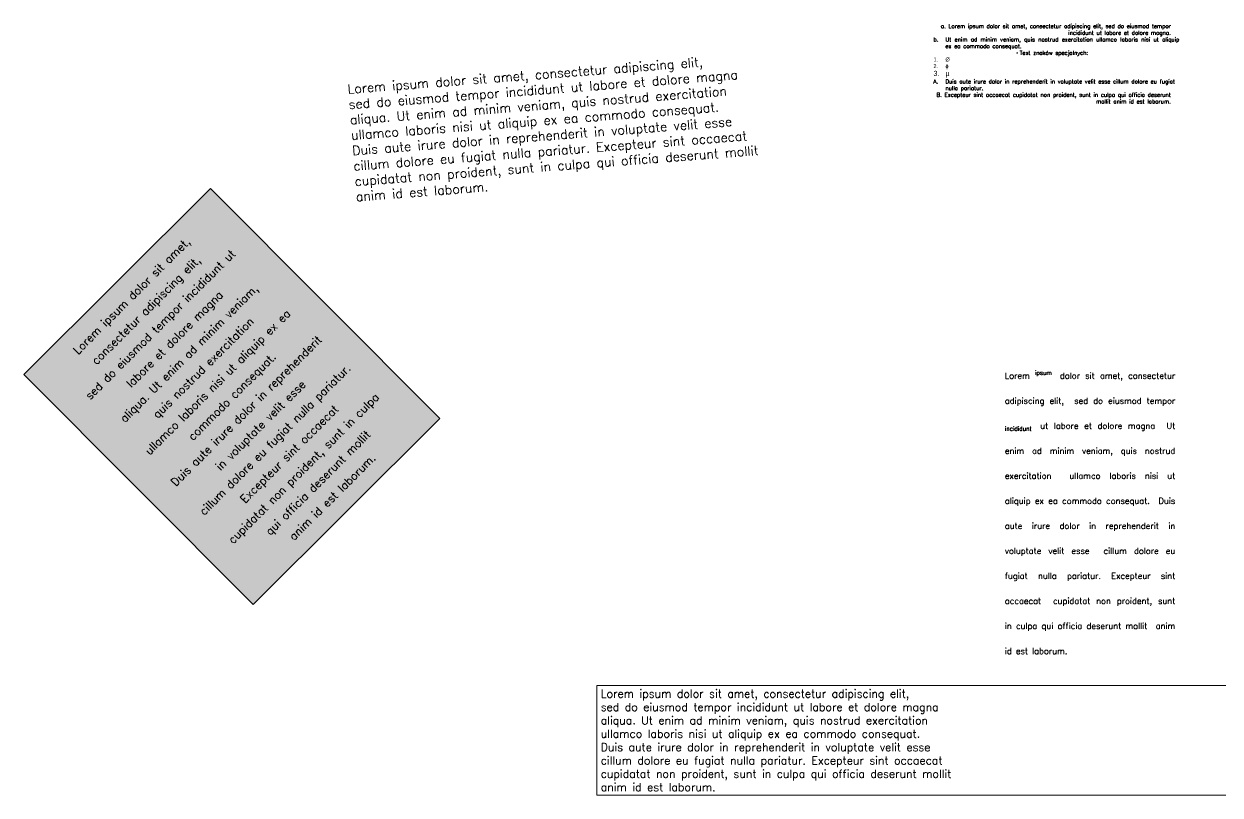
# Model space of a CAD drawing. Header units: metres. Extents: x 7423719 to 7424068, y 5547758 to 5547951.
# Drawn here: x 7423719 to 7423868.4, y 5547795.1 to 5547891.5 of the extents above; entities that cross this region are included whole.
import ezdxf

# ---------------------------------------------------------------- set-up
doc = ezdxf.new("R2010")
doc.units = ezdxf.units.M
doc.layers.add('block1', color=7, linetype='Continuous')
doc.styles.add('SHR', font='SIMPLEX', dxfattribs={"height": 0.75})
doc.styles.get("Standard").update_dxf_attribs({"font": 'simplex.shx'})

# ---------------------------------------------------------------- blocks, each defined once
blk = doc.blocks.new('block1')
at = {"transparency": 33554687, "insert": (-2.338, 4.809), "char_height": 0.2, "attachment_point": 1}
blk.add_mtext_dynamic_manual_height_columns('Lorem ipsum dolor sit amet, consectetur adipiscing elit, \\Psed do eiusmod tempor incididunt ut labore et dolore magna \\Paliqua. Ut enim ad minim veniam, quis nostrud exercitation \\Pullamco laboris nisi ut aliquip ex ea commodo consequat. \\PDuis aute irure dolor in reprehenderit in voluptate velit esse \\Pcillum dolore eu fugiat nulla pariatur. Excepteur sint occaecat \\Pcupidatat non proident, sunt in culpa qui officia deserunt mollit \\Panim id est laborum.', width=1521.62028, gutter_width=1, heights=[0], dxfattribs=at)
at = {"color": 28, "true_color": 0x261408, "insert": (-6.785, -1.726), "char_height": 0.2, "attachment_point": 5, "rotation": 30, "line_spacing_factor": 1.5, "bg_fill": 17, "box_fill_scale": 3, "bg_fill_color": 31, "bg_fill_transparency": 0}
blk.add_mtext_dynamic_manual_height_columns('Lorem ipsum dolor sit amet, consectetur adipiscing elit, \\Psed do eiusmod tempor incididunt ut labore et dolore magna \\Paliqua.^IUt enim ad minim veniam, quis nostrud exercitation \\Pullamco laboris nisi ut aliquip ex ea commodo consequat. \\PDuis aute irure dolor in reprehenderit in voluptate velit esse \\Pcillum dolore eu fugiat nulla pariatur. Excepteur sint occaecat \\Pcupidatat non proident, sunt in culpa qui officia deserunt mollit \\Panim id est laborum.', width=6.49392, gutter_width=1, heights=[0], dxfattribs=at)

msp = doc.modelspace()

# ---------------------------------------------------------------- block references
at = {"layer": 'block1', "xscale": 3.900707317516208, "yscale": 5.775424883700907, "zscale": 3.900707317516208, "rotation": 4.407672562953257}
msp.add_blockref('block1', (7423770.56, 5547856.9, 208), dxfattribs=at)

# ---------------------------------------------------------------- texts
at = {"insert": (7423832.57, 5547891.44, 208), "char_height": 0.5, "attachment_point": 1}
msp.add_mtext_dynamic_manual_height_columns('\\pxi-3,l3,qr,t3;{\\C161;a.^ILorem ipsum dolor sit amet, consectetur adipiscing elit, sed do eiusmod tempor incididunt ut labore et dolore magna. \\P\\pqj;b.^IUt enim ad minim veniam, quis nostrud exercitation ullamco laboris nisi ut aliquip ex ea commodo consequat.\\P\\pqc;{\\fSymbol|b0|i0|c2|p18;\\C30;\\c2005496;·^I}\\C30;\\c2005496;Test znaków specjalnych:\\P\\pql;\\f@Arial Unicode MS|b0|i0|c0|p34;\\C3;1.^I%%C\\f@Arial Unicode MS|b0|i0|c238|p34;\\P\\f@Arial Unicode MS|b0|i0|c0|p34;2.^Iɸ\\Fsimplex|c238;\\C161;\\P\\pq*;\\fArial|b0|i0|c238|p34;\\H1.29167x;\\C256;3.^Iµ\\fMS Shell Dlg 2|b0|i0|c238|p0;\\H0.51613x;\\P\\Fsimplex|c238;\\H1.49999x;\\C161;A.^IDuis aute irure dolor in reprehenderit in voluptate velit esse cillum dolore eu fugiat nulla pariatur. \\P\\pqr;B.^IExcepteur sint occaecat cupidatat non proident, sunt in culpa qui officia deserunt mollit anim id est laborum.}', width=29.6576, gutter_width=1, heights=[0], dxfattribs=at)
at = {"color": 100, "insert": (7423841.49, 5547830.46, 208), "char_height": 0.75, "width": 23.0641, "attachment_point": 4, "style": 'SHR'}
msp.add_mtext('\\A1;\\pxsm2.5,qj;Lorem {\\H0.7x;\\Sipsum ^ ;} dolor sit amet, consectetur adipiscing elit,  sed do eiusmod tempor {\\H0.7x;\\S^ incididunt ;} ut labore et dolore magna  Ut enim ad minim veniam, quis nostrud exercitation  ullamco laboris nisi ut aliquip ex ea commodo consequat.  Duis aute irure dolor in reprehenderit in voluptate velit esse  cillum dolore eu fugiat nulla pariatur. Excepteur sint occaecat  cupidatat non proident, sunt in culpa qui officia deserunt mollit  anim id est laborum.', dxfattribs=at)
at = {"color": 6, "lineweight": 5, "transparency": 33554636, "insert": (7423791.01, 5547808.31, 208), "char_height": 1, "width": 177.1478, "attachment_point": 1, "bg_fill": 16, "box_fill_scale": 1.5, "bg_fill_color": 256, "bg_fill_transparency": 0}
msp.add_mtext('\\pxqd;Lorem ipsum dolor sit amet, consectetur adipiscing elit, \\Psed do eiusmod tempor incididunt ut labore et dolore magna \\Paliqua. Ut enim ad minim veniam, quis nostrud exercitation \\Pullamco laboris nisi ut aliquip ex ea commodo consequat. \\PDuis aute irure dolor in reprehenderit in voluptate velit esse \\Pcillum dolore eu fugiat nulla pariatur. Excepteur sint occaecat \\Pcupidatat non proident, sunt in culpa qui officia deserunt mollit \\Panim id est laborum.', dxfattribs=at)

doc.saveas('drawing.dxf')
